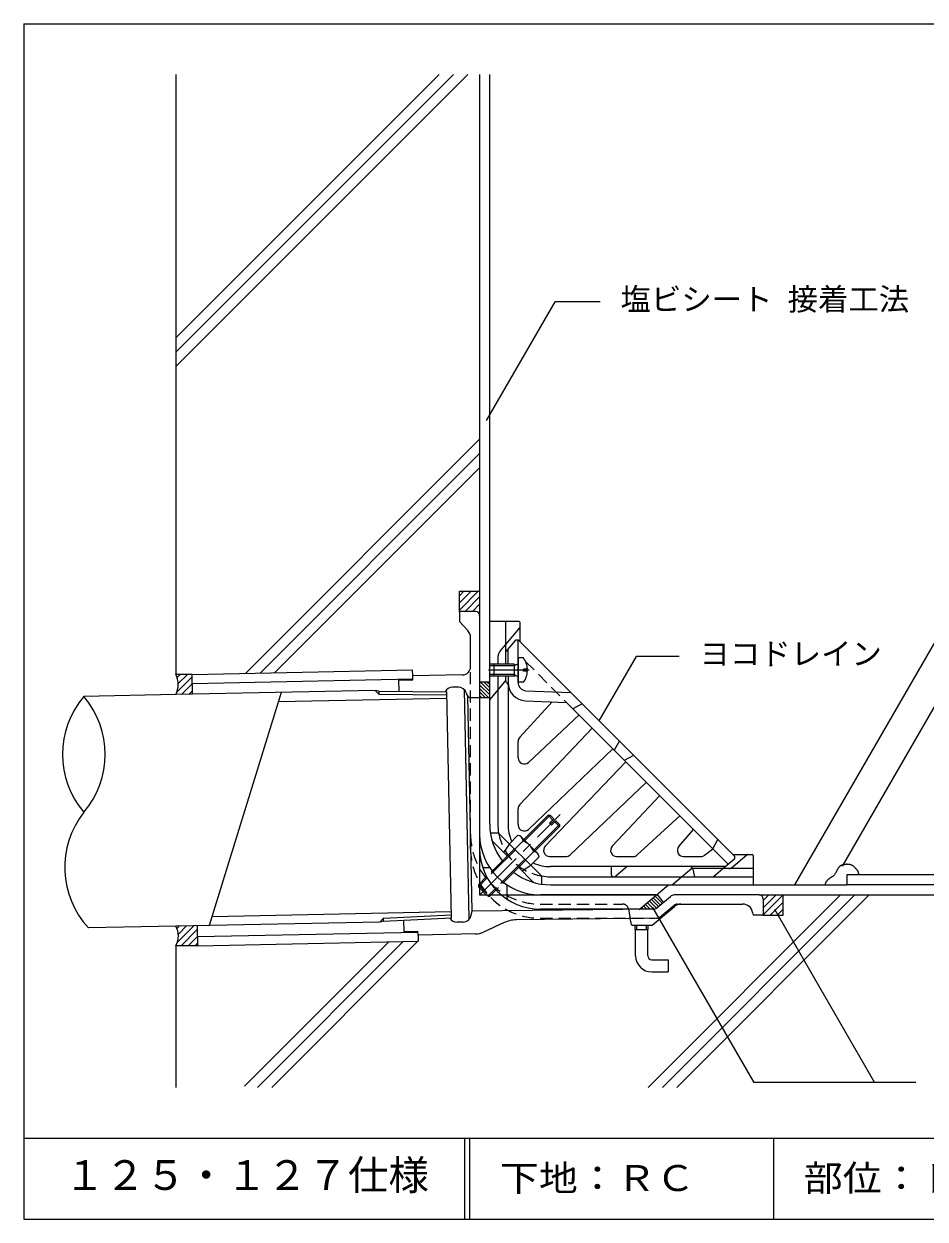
# Model space of a CAD drawing. Units: millimetres, scale not verified. Extents: x -451 to 349, y -612 to 618.
# Drawn here: x -451 to -6, y -612 to -22 of the extents above; entities that cross this region are included whole.
import ezdxf
from ezdxf.enums import TextEntityAlignment as Align

# ---------------------------------------------------------------- set-up
doc = ezdxf.new("R2010")
doc.units = ezdxf.units.MM
doc.header["$LTSCALE"] = 5
doc.linetypes.add('CHAIN1', pattern=[8, 5, -1, 1, -1])
doc.linetypes.add('DASHED1', pattern=[1.8, 1.2, -0.6])
for name, color, linetype in [('2-1', 4, 'Continuous'), ('2-2_in line', 7, 'Continuous'), ('2-3', 3, 'Continuous'), ('2-4_out line', 2, 'Continuous'), ('2-7_ビス', 7, 'Continuous'), ('2-8_drain他', 4, 'Continuous'), ('2-9_strainer他', 4, 'Continuous'), ('2-A_moji', 7, 'Continuous'), ('2-D_ハッチ他', 4, 'Continuous'), ('2-E_con他', 4, 'Continuous'), ('F-2', 7, 'Continuous'), ('F-5', 6, 'Continuous'), ('F-7', 1, 'Continuous'), ('F-A', 7, 'Continuous')]:
    doc.layers.add(name, color=color, linetype=linetype)
doc.styles.add('HG丸ｺﾞｼｯｸM-PRO', font='')
doc.styles.add('ＭＳ ゴシック', font='')
doc.styles.get('HG丸ｺﾞｼｯｸM-PRO').set_extended_font_data('HG丸ｺﾞｼｯｸM-PRO')
doc.styles.get('ＭＳ ゴシック').set_extended_font_data('MS Gothic')

msp = doc.modelspace()

# ---------------------------------------------------------------- linework, layer by layer
at = {"layer": '2-1'}
for p, q in [((-367.601, -342.983), (-258.712, -340.765)), ((-258.651, -343.765), (-258.712, -340.765)), ((-367.396, -352.831), (-367.601, -342.983)), ((-367.509, -347.482), (-258.62, -345.264)), ((-277.251, -350.995), (-375.609, -352.999)), ((-323.624, -351.94), (-359.079, -466.986)), ((-275.389, -352.782), (-277.251, -350.995)), ((-275.419, -351.283), (-277.251, -350.995)), ((-275.419, -351.283), (-275.389, -352.782)), ((-275.419, -351.283), (-241.84, -351.648)), ((-275.389, -352.782), (-241.809, -353.147)), ((-239.568, -463.177), (-241.84, -351.648)), ((-325.02, -356.469), (-241.776, -354.773)), ((-357.683, -462.456), (-239.632, -460.051)), ((-274.923, -465.271), (-375.609, -467.322)), ((-273.136, -463.409), (-274.923, -465.271)), ((-273.105, -464.909), (-274.923, -465.271)), ((-273.136, -463.409), (-239.599, -461.677)), ((-273.105, -464.909), (-273.136, -463.409)), ((-273.105, -464.909), (-239.568, -463.177)), ((-365.072, -467.108), (-364.872, -476.955)), ((-364.964, -472.456), (-256.075, -470.238)), ((-256.045, -471.738), (-255.984, -474.737)), ((-364.872, -476.955), (-255.984, -474.737))]:
    msp.add_line(p, q, dxfattribs=at)
msp.add_arc((-454.41, -382.504), 43.947, 319.43278, 40.56722, dxfattribs=at)
at = {"layer": '2-2_in line'}
for p, q in [((-235.609, -301.903), (-225.609, -301.903)), ((-235.609, -311.903), (-235.609, -301.903)), ((-367.601, -342.983), (-375.609, -342.983)), ((-225.609, -354.344), (-220.609, -354.344)), ((51.199, -446.902), (-44.359, -446.902)), ((-134.787, -455.409), (-138.001, -451.579)), ((-87.609, -451.902), (324.391, -451.902)), ((-75.726, -461.902), (-75.726, -451.902)), ((-85.726, -461.902), (-75.726, -461.902)), ((-364.872, -476.955), (-375.609, -476.955))]:
    msp.add_line(p, q, dxfattribs=at)
for points in [[(-225.609, -46.902), (-225.609, -451.902), (-138.387, -451.902)], [(-49.033, -439.431), (-49.147, -439.644), (-49.259, -439.858), (-49.37, -440.073), (-49.481, -440.289), (-49.592, -440.505), (-49.657, -440.631), (-49.745, -440.799), (-49.902, -441.089), (-50.066, -441.374), (-50.241, -441.651), (-50.429, -441.917), (-50.635, -442.17), (-50.762, -442.309), (-50.809, -442.356), (-50.89, -442.436), (-50.975, -442.512), (-51.061, -442.586), (-51.15, -442.658), (-51.242, -442.725), (-51.296, -442.763), (-51.385, -442.823), (-51.543, -442.919), (-51.705, -443.01), (-51.868, -443.099), (-52.03, -443.188), (-52.191, -443.28), (-52.283, -443.336), (-52.375, -443.395), (-52.531, -443.503), (-52.684, -443.616), (-52.833, -443.733), (-52.981, -443.853), (-53.127, -443.976), (-53.211, -444.047), (-53.317, -444.136), (-53.499, -444.291), (-53.678, -444.449), (-53.853, -444.61), (-54.023, -444.777)], [(-42.756, -436.93), (-42.965, -436.891), (-43.176, -436.857), (-43.299, -436.84), (-43.448, -436.822), (-43.704, -436.795), (-43.96, -436.776), (-44.216, -436.767), (-44.472, -436.768), (-44.725, -436.782), (-44.872, -436.797), (-44.979, -436.81), (-45.164, -436.839), (-45.348, -436.874), (-45.532, -436.912), (-45.716, -436.952), (-45.9, -436.992), (-46.008, -437.015), (-46.13, -437.04), (-46.341, -437.084), (-46.551, -437.13), (-46.758, -437.182), (-46.96, -437.245), (-47.157, -437.321), (-47.267, -437.372), (-47.367, -437.425), (-47.532, -437.529), (-47.69, -437.645), (-47.841, -437.773), (-47.984, -437.911), (-48.12, -438.056), (-48.195, -438.142), (-48.28, -438.245), (-48.418, -438.426), (-48.548, -438.613), (-48.671, -438.803), (-48.789, -438.997), (-48.902, -439.193), (-48.965, -439.308), (-49.033, -439.431)], [(-38.362, -441.902), (-38.38, -441.771), (-38.413, -441.546), (-38.451, -441.323), (-38.496, -441.102), (-38.552, -440.886), (-38.62, -440.674), (-38.668, -440.554), (-38.709, -440.462), (-38.787, -440.306), (-38.874, -440.154), (-38.969, -440.006), (-39.069, -439.861), (-39.173, -439.718), (-39.236, -439.637), (-39.31, -439.542), (-39.44, -439.381), (-39.573, -439.223), (-39.708, -439.068), (-39.845, -438.915), (-39.984, -438.763), (-40.066, -438.675), (-40.151, -438.584), (-40.301, -438.429), (-40.452, -438.275), (-40.607, -438.125), (-40.766, -437.979), (-40.93, -437.837), (-41.027, -437.758), (-41.115, -437.689), (-41.269, -437.575), (-41.428, -437.467), (-41.592, -437.366), (-41.759, -437.274), (-41.931, -437.19), (-42.032, -437.146), (-42.146, -437.102), (-42.346, -437.034), (-42.55, -436.978), (-42.756, -436.93)], [(-54.023, -444.777), (-54.186, -444.95), (-54.277, -445.054), (-54.329, -445.116), (-54.415, -445.226), (-54.498, -445.338), (-54.576, -445.454), (-54.648, -445.572), (-54.715, -445.693), (-54.751, -445.765), (-54.798, -445.866), (-54.87, -446.045), (-54.931, -446.228), (-54.986, -446.414), (-55.035, -446.602), (-55.081, -446.792), (-55.107, -446.902)]]:
    msp.add_lwpolyline(points, dxfattribs=at)
at = {"layer": '2-3'}
for p, q in [((-375.609, -46.902), (-375.609, -342.983)), ((-375.609, -352.999), (-421.026, -353.924)), ((-375.609, -467.322), (-418.697, -468.2)), ((-375.609, -476.955), (-375.609, -546.902))]:
    msp.add_line(p, q, dxfattribs=at)
for centre, radius, start, end in [((-385.795, -347.991), 11.351, 333.81919, 26.18081), ((-387.642, -382.504), 43.947, 139.43278, 220.56722), ((-386.506, -438.282), 43.947, 141.76605, 222.90393), ((-383.734, -472.139), 9.446, 329.34187, 30.65813)]:
    msp.add_arc(centre, radius, start, end, dxfattribs=at)
at = {"layer": '2-4_out line'}
for p, q in [((-220.609, -346.621), (-220.609, -46.902)), ((-225.609, -346.621), (-220.609, -346.621)), ((-44.359, -441.902), (-44.359, -446.902)), ((-1.2, -441.902), (-44.359, -441.902)), ((-146.839, -458.994), (-132.428, -446.902)), ((-132.428, -446.902), (-44.359, -446.902))]:
    msp.add_line(p, q, dxfattribs=at)
at = {"layer": '2-7_ビス'}
for p, q in [((-227.609, -311.903), (-235.609, -311.903)), ((-235.609, -311.903), (-235.609, -316.902)), ((-231.452, -321.36), (-235.609, -316.902)), ((-225.609, -313.902), (-225.609, -428.903)), ((-230.109, -339.264), (-230.109, -324.77)), ((-265.609, -345.907), (-258.61, -345.764)), ((-265.609, -345.907), (-265.497, -351.391)), ((-234.027, -343.263), (-258.651, -343.765)), ((-258.61, -345.764), (-258.651, -343.765)), ((-236.116, -349.307), (-239.081, -349.367)), ((-230.766, -463.85), (-233.072, -350.619)), ((-232.212, -352.129), (-231.937, -353.022)), ((-229.345, -459.955), (-231.507, -353.777)), ((-229.985, -354.433), (-225.609, -354.344)), ((-220.636, -438.444), (-222.951, -438.444)), ((-212.151, -446.93), (-212.151, -453.11)), ((-138.387, -451.902), (-195.609, -451.902)), ((-138.13, -458.213), (-131.445, -452.604)), ((-87.609, -451.902), (-129.517, -451.902)), ((-85.609, -453.902), (-85.609, -461.902)), ((-229.967, -462.307), (-229.345, -459.955)), ((-140.023, -458.915), (-229.345, -459.955)), ((-140.043, -458.902), (-195.609, -458.902)), ((-140.469, -466.786), (-129.489, -457.572)), ((-136.469, -462.694), (-129.807, -457.104)), ((-127.879, -456.402), (-95.782, -456.402)), ((-263.196, -464.397), (-263.084, -469.881)), ((-233.753, -465.283), (-236.719, -465.343)), ((-213.504, -465.565), (-223.72, -470.252)), ((-138.363, -463.396), (-207.424, -464.2)), ((-150.686, -466.496), (-151.248, -463.546)), ((-90.862, -460.508), (-90.609, -461.902)), ((-85.609, -461.902), (-90.609, -461.902)), ((-263.084, -469.881), (-256.086, -469.739)), ((-256.045, -471.738), (-256.086, -469.739)), ((-227.686, -471.161), (-256.045, -471.738)), ((-140.791, -466.903), (-150.195, -466.903)), ((-148.784, -468.902), (-148.784, -466.903)), ((-148.784, -468.902), (-142.434, -468.902)), ((-148.609, -481.902), (-148.609, -468.902)), ((-147.969, -468.902), (-147.969, -466.903)), ((-143.249, -468.902), (-143.249, -466.903)), ((-142.609, -481.902), (-142.609, -468.902)), ((-142.434, -468.902), (-142.434, -466.903)), ((-140.609, -483.903), (-132.609, -483.903)), ((-132.609, -483.903), (-132.609, -489.902)), ((-140.609, -489.902), (-132.609, -489.902))]:
    msp.add_line(p, q, dxfattribs=at)
at = {"layer": '2-7_ビス', "linetype": 'DASHED1'}
for p, q in [((-230.109, -428.902), (-230.109, -339.264)), ((-195.609, -456.402), (-155.091, -456.402)), ((-152.144, -458.841), (-151.228, -463.653)), ((-195.609, -463.402), (-138.92, -463.402))]:
    msp.add_line(p, q, dxfattribs=at)
at = {"layer": '2-7_ビス'}
for centre, radius, start, end in [((-227.609, -313.902), 2, 0, 90), ((-235.109, -324.77), 5, 0, 43.00006), ((-234.109, -339.264), 4, 271.16649, 0), ((-239, -353.366), 4, 91.16649, 154.41655), ((-236.035, -353.306), 4, 17.11238, 91.16684), ((-230.026, -352.434), 2, 197.11249, 271.16684), ((-195.609, -421.902), 30, 180, 270), ((-195.609, -428.903), 30, 180, 270), ((-222.951, -436.944), 1.5, 196.39026, 270), ((-210.651, -453.11), 1.5, 180, 238.14412), ((-129.517, -454.902), 3, 90, 129.99988), ((-87.609, -453.902), 2, 0, 90), ((-140.043, -455.902), 3, 270, 310.00003), ((-140.058, -455.915), 3, 270.66714, 310.00003), ((-127.879, -459.402), 3, 90, 130.00003), ((-126.275, -461.402), 5, 90, 129.99965), ((-95.782, -461.402), 5, 10.30489, 90), ((-236.801, -461.344), 4, 207.91092, 271.16684), ((-233.834, -461.284), 4, 271.16684, 345.18356), ((-207.249, -479.199), 15, 90.66724, 114.6427), ((-138.398, -460.396), 3, 270.66714, 309.99988), ((-227.89, -461.162), 10, 271.16655, 294.64264), ((-150.195, -466.402), 0.5, 190.78462, 270), ((-140.791, -466.402), 0.5, 270, 309.9993), ((-140.609, -481.902), 8, 180, 270), ((-140.609, -481.902), 2, 180, 270)]:
    msp.add_arc(centre, radius, start, end, dxfattribs=at)
at = {"layer": '2-7_ビス', "linetype": 'DASHED1'}
for centre, radius, start, end in [((-195.609, -421.902), 34.5, 180, 269.99995), ((-195.609, -428.902), 34.5, 180, 269.99995), ((-155.091, -459.402), 3, 10.78444, 90)]:
    msp.add_arc(centre, radius, start, end, dxfattribs=at)
at = {"layer": '2-8_drain他'}
for p, q in [((-212.609, -331.811), (-207.609, -325.902)), ((-207.609, -325.902), (-206.609, -325.902)), ((-206.609, -325.902), (-99.609, -432.902)), ((-206.609, -347.053), (-206.609, -325.902)), ((-211.609, -337.902), (-211.609, -330.63)), ((-204.009, -334.902), (-206.609, -334.902)), ((-206.609, -334.902), (-206.609, -346.902)), ((-218.609, -337.902), (-218.609, -343.902)), ((-208.609, -337.902), (-218.609, -337.902)), ((-208.609, -338.772), (-218.609, -338.772)), ((-208.609, -338.772), (-206.736, -337.72)), ((-208.609, -337.902), (-207.845, -338.343)), ((-208.609, -337.902), (-208.609, -343.902)), ((-204.009, -341.381), (-204.009, -340.423)), ((-202.02, -340.423), (-204.009, -340.423)), ((-202.02, -341.381), (-204.009, -341.381)), ((-208.609, -343.032), (-218.609, -343.032)), ((-208.609, -343.902), (-218.609, -343.902)), ((-212.815, -346.661), (-213.184, -346.587)), ((-211.609, -343.902), (-211.609, -416.902)), ((-208.609, -343.032), (-206.736, -344.084)), ((-208.609, -343.902), (-207.845, -343.461)), ((-204.009, -346.902), (-206.609, -346.902)), ((-202.762, -351.05), (-180.609, -351.902)), ((-189.741, -356.526), (-205.82, -374.059)), ((-174.952, -357.559), (-179.548, -360.034)), ((-176.558, -363.024), (-201.557, -386.45)), ((-205.784, -407.285), (-169.988, -369.594)), ((-206.609, -384.261), (-206.609, -376.087)), ((-156.644, -375.867), (-159.119, -380.463)), ((-159.904, -379.678), (-201.528, -419.501)), ((-154.169, -385.413), (-149.573, -382.938)), ((-153.384, -386.198), (-193.207, -427.821)), ((-180.992, -432.077), (-143.3, -396.282)), ((-136.73, -402.852), (-160.156, -427.851)), ((-206.609, -416.902), (-206.609, -409.351)), ((-126.745, -412.837), (-147.765, -432.113)), ((-127.297, -427.926), (-119.994, -419.588)), ((-108.094, -424.417), (-110.569, -429.013)), ((-114.586, -432.287), (-110.45, -429.132)), ((-190.609, -432.902), (-183.057, -432.902)), ((-157.967, -432.902), (-149.793, -432.902)), ((-125.04, -432.902), (-116.406, -432.902)), ((-105.518, -438.902), (-99.609, -433.902)), ((-99.609, -433.902), (-99.609, -432.902)), ((-104.336, -437.902), (-190.609, -437.902))]:
    msp.add_line(p, q, dxfattribs=at)
at = {"layer": '2-8_drain他', "linetype": 'CHAIN1'}
msp.add_line((-201.145, -340.902), (-221.299, -340.902), dxfattribs=at)
at = {"layer": '2-8_drain他', "linetype": 'DASHED1'}
for p, q in [((-202.981, -336.601), (-182.759, -356.823)), ((-120.367, -439.108), (-119.608, -442.902)), ((-110.245, -442.902), (-105.518, -438.902))]:
    msp.add_line(p, q, dxfattribs=at)
at = {"layer": '2-8_drain他'}
msp.add_lwpolyline([(-202.955, -356.047), (-182.759, -356.823), (-102.897, -436.685)], dxfattribs=at)
for centre, radius, start, end in [((-212.009, -340.902), 10, 2.74562, 36.86987), ((-206.859, -337.502), 0.25, 299.32918, 0), ((-212.009, -340.902), 10, 323.13013, 357.25438), ((-213.109, -348.132), 1.5, 0, 78.6897), ((-202.609, -347.053), 9, 180, 267.79758), ((-206.859, -344.302), 0.25, 0, 60.67082), ((-202.609, -347.053), 4, 180, 267.79758), ((-203.609, -376.087), 3, 137.47789, 180.00017), ((-203.609, -384.261), 3, 180.00034, 313.13882), ((-203.609, -409.351), 3, 136.47731, 180.00017), ((-190.609, -416.902), 21, 180, 204.07584), ((-190.609, -416.902), 16, 180, 181.89961), ((-203.602, -417.333), 3, 181.89812, 313.73378), ((-191.039, -429.895), 3, 136.26622, 268.10188), ((-157.967, -429.902), 3, 136.86118, 269.99966), ((-125.04, -429.902), 3, 138.78688, 270), ((-190.609, -416.902), 21, 245.92543, 270), ((-190.609, -416.902), 16, 268.10173, 270), ((-183.057, -429.902), 3, 269.99983, 313.52269), ((-149.793, -429.902), 3, 269.99983, 312.52211), ((-116.406, -429.902), 3, 270, 307.34552), ((-121.838, -439.402), 1.5, 19.47171, 90)]:
    msp.add_arc(centre, radius, start, end, dxfattribs=at)
at = {"layer": '2-8_drain他', "linetype": 'DASHED1'}
msp.add_arc((-121.838, -439.402), 1.5, 11.30984, 19.47171, dxfattribs=at)
at = {"layer": '2-9_strainer他'}
for p, q in [((-206.109, -316.902), (-220.609, -316.902)), ((-212.609, -337.902), (-212.609, -316.902)), ((-205.609, -326.902), (-205.609, -317.402)), ((-212.609, -328.175), (-205.727, -320.042)), ((-218.609, -337.902), (-220.609, -337.902)), ((-218.609, -338.772), (-220.609, -338.772)), ((-218.609, -343.032), (-220.609, -343.032)), ((-218.609, -343.902), (-220.609, -343.902)), ((-212.609, -345.902), (-220.609, -355.436)), ((-220.609, -416.902), (-220.609, -346.621)), ((-216.609, -346.902), (-216.609, -416.902)), ((-212.609, -345.902), (-212.609, -343.902)), ((-203.858, -424.494), (-191.861, -412.498)), ((-203.363, -424.989), (-190.871, -412.498)), ((-191.861, -412.498), (-190.871, -412.498)), ((-191.861, -412.498), (-189.563, -414.796)), ((-190.871, -412.498), (-189.068, -414.301)), ((-198.696, -429.657), (-186.204, -417.165)), ((-198.201, -430.151), (-186.204, -418.155)), ((-191.189, -416.422), (-189.068, -414.301)), ((-191.189, -416.422), (-190.129, -417.483)), ((-190.129, -417.483), (-188.007, -415.362)), ((-188.502, -415.857), (-186.204, -418.155)), ((-188.007, -415.362), (-186.204, -417.165)), ((-186.204, -417.165), (-186.204, -418.155)), ((-216.232, -421.312), (-220.283, -421.312)), ((-195.019, -442.525), (-216.232, -421.312)), ((-206.843, -422.53), (-210.929, -426.616)), ((-205.006, -423.346), (-197.053, -431.299)), ((-219.461, -440.098), (-208.454, -429.09)), ((-219.026, -440.654), (-207.959, -429.585)), ((-211.989, -432.626), (-218.884, -425.732)), ((-210.929, -426.616), (-213.757, -430.858)), ((-204.189, -425.184), (-208.275, -429.27)), ((-198.89, -430.483), (-202.976, -434.569)), ((-214.36, -445.32), (-203.292, -434.253)), ((-213.804, -445.754), (-202.797, -434.748)), ((-196.236, -433.137), (-200.322, -437.222)), ((-101.322, -438.429), (-93.748, -432.021)), ((-100.608, -431.902), (-91.109, -431.902)), ((-90.609, -432.402), (-90.609, -446.902)), ((-199.438, -445.177), (-206.333, -438.283)), ((-204.565, -440.051), (-200.322, -437.222)), ((-160.718, -437.902), (-160.718, -441.436)), ((-152.759, -437.902), (-158.309, -442.559)), ((-120.842, -438.902), (-130.376, -446.902)), ((-90.609, -438.902), (-120.842, -438.902)), ((-195.019, -442.526), (-195.019, -446.576)), ((-190.609, -442.902), (-90.609, -442.902)), ((-190.609, -446.902), (-132.428, -446.902))]:
    msp.add_line(p, q, dxfattribs=at)
at = {"layer": '2-9_strainer他', "linetype": 'DASHED1'}
for p, q in [((-215.426, -331.504), (-212.609, -328.175)), ((-216.609, -334.734), (-216.609, -337.902)), ((-216.609, -343.902), (-216.609, -346.902)), ((-226.226, -446.863), (-219.461, -440.098)), ((-226.226, -447.853), (-219.026, -440.654)), ((-226.226, -446.863), (-226.226, -447.853)), ((-226.226, -446.863), (-220.57, -452.52)), ((-226.226, -447.853), (-221.56, -452.52)), ((-221.56, -452.52), (-214.36, -445.32)), ((-220.57, -452.52), (-213.804, -445.754)), ((-221.56, -452.52), (-220.57, -452.52))]:
    msp.add_line(p, q, dxfattribs=at)
at = {"layer": '2-9_strainer他', "linetype": 'CHAIN1'}
msp.add_line((-225.31, -451.604), (-185.903, -412.197), dxfattribs=at)
at = {"layer": '2-9_strainer他'}
for centre, radius, start, end in [((-206.109, -317.402), 0.5, 0, 90), ((-206.109, -319.719), 0.5, 319.76698, 0), ((-190.609, -416.902), 30, 180, 217.33746), ((-190.609, -416.902), 26, 180, 189.76585), ((-216.762, -423.611), 3, 194.38683, 225.00034), ((-206.986, -425.326), 2.8, 2.92557, 87.07463), ((-208.164, -434.457), 10.089, 23.19786, 66.80214), ((-199.033, -433.279), 2.8, 2.92572, 87.07426), ((-93.426, -432.402), 0.5, 90, 130.23669), ((-91.109, -432.402), 0.5, 0, 90), ((-190.609, -416.902), 30, 232.66237, 270), ((-159.252, -441.436), 1.466, 180, 309.99997), ((-102.614, -436.902), 2, 270, 310.23657), ((-197.317, -443.056), 3, 224.99919, 255.6127), ((-190.609, -416.902), 26, 260.23466, 270)]:
    msp.add_arc(centre, radius, start, end, dxfattribs=at)
at = {"layer": '2-9_strainer他', "linetype": 'DASHED1'}
for centre, radius, start, end in [((-211.609, -334.734), 5, 139.76291, 180), ((-190.609, -416.902), 26, 189.76584, 260.23466)]:
    msp.add_arc(centre, radius, start, end, dxfattribs=at)
at = {"layer": '2-A_moji'}
for p, q in [((-222.172, -217.686), (-188.355, -159.113)), ((-166.062, -159.113), (-188.355, -159.113)), ((-70.058, -446.902), (96.097, -159.113)), ((-46.51, -437.673), (99.883, -184.113)), ((-166.546, -365.965), (-148.157, -334.113)), ((-127.06, -334.113), (-148.157, -334.113)), ((-140.222, -458.049), (-90.284, -544.543)), ((-80.111, -458.895), (-30.663, -544.543)), ((-10.194, -544.543), (-90.284, -544.543))]:
    msp.add_line(p, q, dxfattribs=at)
at = {"layer": '2-D_ハッチ他'}
for p, q in [((-235.609, -311.245), (-226.266, -301.903)), ((-235.609, -307.71), (-229.802, -301.903)), ((-235.609, -304.174), (-233.337, -301.903)), ((-232.73, -311.903), (-225.609, -304.781)), ((-229.195, -311.903), (-225.609, -308.316)), ((-225.659, -311.903), (-225.609, -311.852)), ((-375.072, -351.714), (-367.575, -344.217)), ((-374.979, -344.549), (-373.412, -342.983)), ((-374.453, -347.559), (-369.877, -342.983)), ((-372.763, -352.941), (-367.503, -347.68)), ((-225.382, -346.621), (-220.609, -351.394)), ((-223.614, -346.621), (-220.609, -349.626)), ((-221.846, -346.621), (-220.609, -347.858)), ((-369.154, -352.867), (-367.431, -351.144)), ((-225.609, -348.161), (-220.609, -353.161)), ((-225.609, -349.929), (-221.194, -354.344)), ((-225.609, -351.697), (-222.962, -354.344)), ((-225.609, -353.465), (-224.729, -354.344)), ((-140.939, -454.044), (-137.391, -457.593)), ((-139.978, -453.237), (-136.429, -456.786)), ((-139.017, -452.431), (-135.468, -455.98)), ((-138.056, -451.624), (-137.479, -452.201)), ((-85.609, -461.766), (-75.745, -451.902)), ((-85.609, -458.23), (-79.281, -451.902)), ((-85.609, -454.694), (-82.816, -451.902)), ((-146.707, -458.883), (-146.688, -458.902)), ((-145.745, -458.077), (-144.92, -458.902)), ((-144.784, -457.27), (-143.152, -458.902)), ((-143.823, -456.464), (-141.384, -458.902)), ((-142.862, -455.657), (-139.617, -458.902)), ((-141.901, -454.85), (-138.352, -458.399)), ((-82.21, -461.902), (-75.726, -455.419)), ((-78.674, -461.902), (-75.726, -458.954)), ((-375.068, -468.382), (-373.975, -467.289)), ((-374.79, -475.175), (-366.757, -467.142)), ((-374.337, -471.186), (-370.366, -467.215)), ((-373.034, -476.955), (-365.035, -468.956)), ((-369.499, -476.955), (-364.964, -472.421)), ((-365.963, -476.955), (-364.894, -475.886))]:
    msp.add_line(p, q, dxfattribs=at)
at = {"layer": '2-E_con他'}
for p, q in [((-375.609, -191.094), (-231.417, -46.902)), ((-375.609, -184.023), (-238.488, -46.902)), ((-375.609, -176.952), (-245.559, -46.902)), ((-341.1, -342.443), (-225.609, -226.952)), ((-333.882, -342.296), (-225.609, -234.023)), ((-326.664, -342.149), (-225.609, -241.094)), ((-142.386, -546.902), (-47.386, -451.902)), ((-135.315, -546.902), (-40.315, -451.902)), ((-128.244, -546.902), (-33.244, -451.902)), ((-341.695, -546.212), (-270.525, -475.041)), ((-335.315, -546.902), (-263.307, -474.894)), ((-328.244, -546.902), (-256.089, -474.747))]:
    msp.add_line(p, q, dxfattribs=at)
at = {"layer": 'F-2'}
msp.add_line((-80.609, -571.902), (-80.609, -611.902), dxfattribs=at)
at = {"layer": 'F-5'}
for p, q in [((-450.609, -571.902), (349.391, -571.902)), ((-233.109, -571.902), (-233.109, -611.902)), ((-230.609, -571.902), (-230.609, -611.902))]:
    msp.add_line(p, q, dxfattribs=at)
at = {"layer": 'F-7'}
for p, q in [((-450.609, -21.902), (349.391, -21.902)), ((-450.609, -21.902), (-450.609, -611.902)), ((-450.609, -611.902), (349.391, -611.902))]:
    msp.add_line(p, q, dxfattribs=at)

# ---------------------------------------------------------------- texts
at = {"layer": '2-A_moji', "style": 'ＭＳ ゴシック'}
for s, p in [('塩ビシート 接着工法', (-156.062, -166.613)), ('ヨコドレイン', (-117.06, -341.613))]:
    msp.add_text(s, height=11, dxfattribs=at).set_placement(p, align=Align.BOTTOM_LEFT)
at = {"layer": 'F-A', "style": 'HG丸ｺﾞｼｯｸM-PRO'}
msp.add_text('１２５・１２７仕様', height=14.66, dxfattribs=at).set_placement((-430.609, -601.902), align=Align.BOTTOM_LEFT)
at = {"layer": 'F-A', "style": 'HG丸ｺﾞｼｯｸM-PRO', "width": 1.1}
for s, p in [('下地：ＲＣ', (-215.609, -601.902)), ('部位：ドレイン廻り', (-65.609, -601.902))]:
    msp.add_text(s, height=12.83, dxfattribs=at).set_placement(p, align=Align.BOTTOM_LEFT)

doc.saveas('drawing.dxf')
